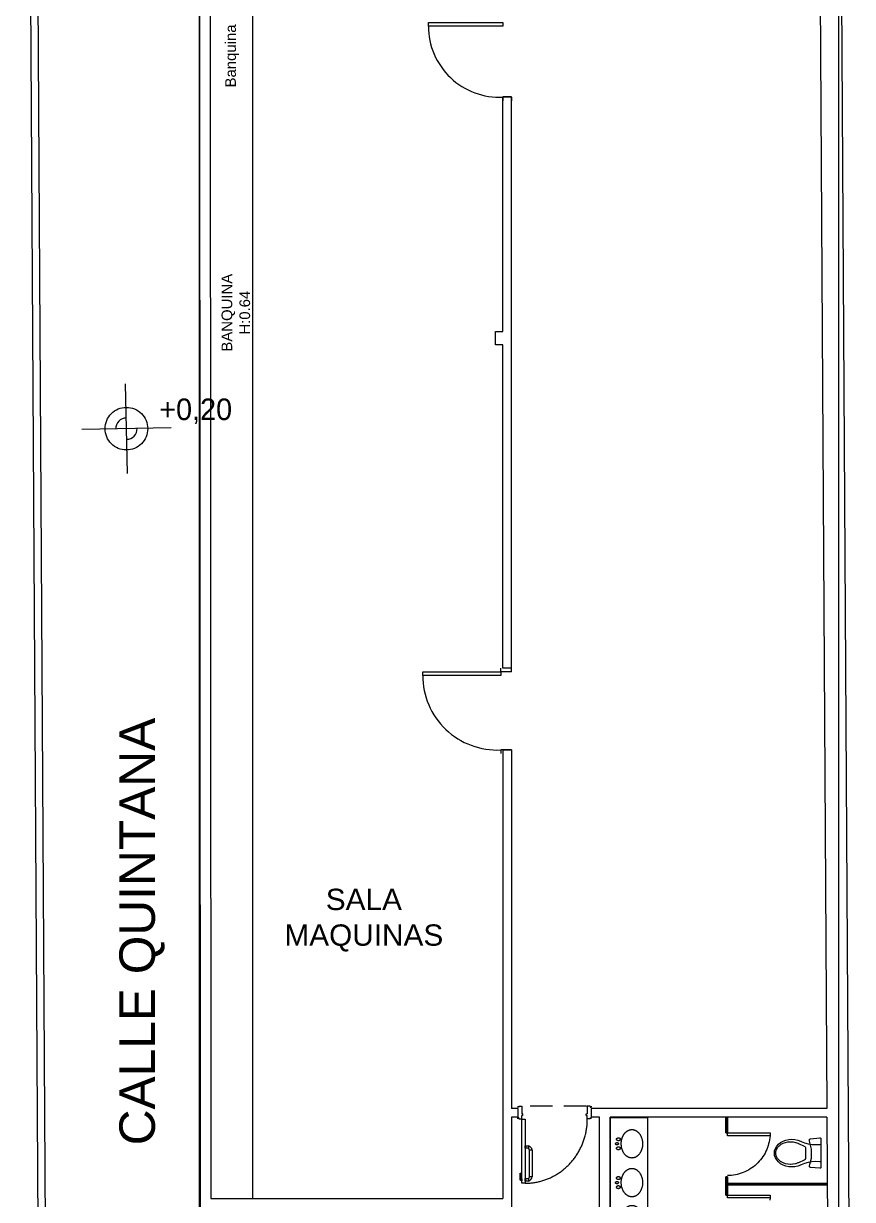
# Model space of a CAD drawing. Header units: metres. Extents: x 1411 to 1550, y 2159 to 2211.
# Drawn here: x 1536.01 to 1547.68, y 2174.44 to 2190.99 of the extents above; entities that cross this region are included whole.
import ezdxf

# ---------------------------------------------------------------- set-up
doc = ezdxf.new("R2010")
doc.units = ezdxf.units.M
doc.header["$LTSCALE"] = 0.635
doc.linetypes.add('STYLE_10', pattern=[0.749969, 0.500031, -0.249939])
for name, color, linetype in [('37-Plantas-05', 7, 'Continuous'), ('Nuevo', 162, 'Continuous'), ('Superficies', 7, 'Continuous'), ('Varios', 7, 'Continuous')]:
    doc.layers.add(name, color=color, linetype=linetype)
doc.styles.add('Arial', font='ARIAL.TTF')
doc.styles.add('Futura', font='')
doc.styles.get('Futura').set_extended_font_data('Futura')

# ---------------------------------------------------------------- blocks, each defined once
blk = doc.blocks.new('GROUP-60')
at = {"color": 180, "linetype": 'Continuous', "lineweight": 15}
for p, q in [((-0.055, 0.0378), (-0.04, 0.0378)), ((-0.055, 0.0378), (-0.055, 0.0128)), ((-0.055, 0.0128), (-0.04, 0.0128)), ((0, 0.0848), (-0.04, 0.0848)), ((-0.04, 0.0848), (-0.04, 0.0378)), ((-0.04, -0.0952), (-0.04, 0.0128)), ((0, 0.0698), (0, 0.0848)), ((0, 0.0698), (0.015, 0.0698)), ((0.015, 0.0848), (0.015, 0.0698)), ((0, -0.0952), (-0.04, -0.0952)), ((0, -0.0802), (0.015, -0.0802)), ((0, -0.0952), (0, -0.0802)), ((0.015, -0.0952), (0.015, -0.0802))]:
    blk.add_line(p, q, dxfattribs=at)
blk = doc.blocks.new('GROUP-61')
at = {"color": 180, "linetype": 'Continuous', "lineweight": 15}
for p, q in [((-1.0175, 0.0848), (-1.0175, 0.0698)), ((-1.0025, 0.0698), (-1.0175, 0.0698)), ((-1.0025, 0.0848), (-0.9625, 0.0848)), ((-1.0025, 0.0698), (-1.0025, 0.0848)), ((-0.9625, 0.0848), (-0.9625, 0.0378)), ((-0.9475, 0.0378), (-0.9625, 0.0378)), ((-0.9625, -0.0952), (-0.9625, 0.0128)), ((-0.9475, 0.0128), (-0.9625, 0.0128)), ((-0.9475, 0.0378), (-0.9475, 0.0128)), ((-1.0175, -0.0952), (-1.0175, -0.0802)), ((-1.0025, -0.0802), (-1.0175, -0.0802)), ((-1.0025, -0.0952), (-1.0025, -0.0802)), ((-1.0025, -0.0952), (-0.9625, -0.0952))]:
    blk.add_line(p, q, dxfattribs=at)
blk = doc.blocks.new('PC2')
at = {"color": 2, "linetype": 'STYLE_10', "lineweight": 15}
blk.add_line((-0.9505, -0.0952), (-0.0505, -0.0952), dxfattribs=at)
at = {"color": 151, "linetype": 'Continuous', "lineweight": 15}
for points in [[(-0.1845, 0.8993), (-0.1495, 0.8993), (-0.1495, 0.5207), (-0.1845, 0.5207)], [(-0.1329, 0.9598), (-0.0875, 0.9598), (-0.0875, 0.9248), (-0.1329, 0.9248)], [(-0.0875, 0.9623), (-0.0975, 0.9623), (-0.0975, 0.9218), (-0.0875, 0.9218)], [(-0.0875, 0.9898), (-0.0425, 0.9898), (-0.0425, 0.0898), (-0.0875, 0.0898)], [(-0.0425, 0.9558), (-0.0325, 0.9558), (-0.0325, 0.9288), (-0.0425, 0.9288)], [(-0.0325, 0.9468), (-0.01749, 0.9468), (-0.01749, 0.8468), (-0.0325, 0.8468)], [(-0.1329, 0.4985), (-0.0875, 0.4985), (-0.0875, 0.4635), (-0.1329, 0.4635)], [(-0.0875, 0.5013), (-0.0975, 0.5013), (-0.0975, 0.4608), (-0.0875, 0.4608)]]:
    blk.add_lwpolyline(points, close=True, dxfattribs=at)
for centre, radius, start, end in [((-0.1193, 0.8959), 0.06533, 102.015129, 177.025609), ((-0.1229, 0.9001), 0.02665, 112.040972, 181.720335), ((-0.1193, 0.5274), 0.06529, 182.985113, 257.994914), ((-0.1229, 0.5232), 0.02661, 178.277338, 247.974702)]:
    blk.add_arc(centre, radius, start, end, dxfattribs=at)
blk.add_open_spline([(-0.0875, 0.9898), (-0.322, 0.9898), (-0.728, 0.7473), (-0.9625, 0.3273), (-0.9625, 0.0848)], degree=2, dxfattribs=at)
at = {"color": 144}
for name in ['GROUP-61', 'GROUP-60']:
    blk.add_blockref(name, (0, 0), dxfattribs=at)
blk = doc.blocks.new('GROUP-34')
at = {"color": 7, "linetype": 'Continuous', "lineweight": 15}
for p, q in [((50.26836, 9.61334), (50.79101, 9.61334)), ((50.26836, 7.80904), (50.26836, 9.61334)), ((50.79101, 9.61334), (50.79101, 7.80904)), ((50.79101, 7.80904), (50.26836, 7.80904))]:
    blk.add_line(p, q, dxfattribs=at)
for points in [[(50.4411, 9.34407), (50.42101, 9.29765), (50.42101, 9.19048), (50.4612, 9.09765), (50.53081, 9.04407), (50.6112, 9.04407), (50.68081, 9.09765), (50.72101, 9.19048), (50.72101, 9.29765), (50.68081, 9.39048), (50.6112, 9.44407), (50.53081, 9.44407), (50.49601, 9.41727), (50.4612, 9.39048), (50.4411, 9.34407)], [(50.35892, 9.31875), (50.35551, 9.31371), (50.35551, 9.30208), (50.36234, 9.29201), (50.37417, 9.2862), (50.38784, 9.2862), (50.39967, 9.29201), (50.40651, 9.30208), (50.40651, 9.31371), (50.39967, 9.32378), (50.38784, 9.3296), (50.37417, 9.3296), (50.36826, 9.32669), (50.36234, 9.32378), (50.35892, 9.31875)], [(50.34368, 9.25258), (50.34101, 9.24863), (50.34101, 9.2395), (50.34636, 9.23161), (50.35565, 9.22705), (50.36636, 9.22705), (50.37565, 9.23161), (50.38101, 9.2395), (50.38101, 9.24863), (50.37565, 9.25652), (50.36636, 9.26109), (50.35565, 9.26109), (50.35101, 9.2588), (50.34636, 9.25652), (50.34368, 9.25258)], [(50.35892, 9.19109), (50.35551, 9.18605), (50.35551, 9.17442), (50.36234, 9.16435), (50.37417, 9.15854), (50.38784, 9.15854), (50.39967, 9.16435), (50.40651, 9.17442), (50.40651, 9.18605), (50.39967, 9.19612), (50.38784, 9.20194), (50.37417, 9.20194), (50.36826, 9.19903), (50.36234, 9.19612), (50.35892, 9.19109)], [(50.35892, 8.77253), (50.35551, 8.76749), (50.35551, 8.75586), (50.36234, 8.74579), (50.37417, 8.73998), (50.38784, 8.73998), (50.39967, 8.74579), (50.40651, 8.75586), (50.40651, 8.76749), (50.39967, 8.77756), (50.38784, 8.78338), (50.37417, 8.78338), (50.36826, 8.78047), (50.36234, 8.77756), (50.35892, 8.77253)], [(50.4411, 8.79785), (50.42101, 8.75143), (50.42101, 8.64426), (50.4612, 8.55143), (50.53081, 8.49785), (50.6112, 8.49785), (50.68081, 8.55143), (50.72101, 8.64426), (50.72101, 8.75143), (50.68081, 8.84426), (50.6112, 8.89785), (50.53081, 8.89785), (50.49601, 8.87105), (50.4612, 8.84426), (50.4411, 8.79785)], [(50.34368, 8.70636), (50.34101, 8.70241), (50.34101, 8.69328), (50.34636, 8.68539), (50.35565, 8.68083), (50.36636, 8.68083), (50.37565, 8.68539), (50.38101, 8.69328), (50.38101, 8.70241), (50.37565, 8.7103), (50.36636, 8.71487), (50.35565, 8.71487), (50.35101, 8.71258), (50.34636, 8.7103), (50.34368, 8.70636)], [(50.35892, 8.64487), (50.35551, 8.63983), (50.35551, 8.6282), (50.36234, 8.61813), (50.37417, 8.61232), (50.38784, 8.61232), (50.39967, 8.61813), (50.40651, 8.6282), (50.40651, 8.63983), (50.39967, 8.6499), (50.38784, 8.65572), (50.37417, 8.65572), (50.36826, 8.65281), (50.36234, 8.6499), (50.35892, 8.64487)], [(50.4411, 8.27703), (50.42101, 8.23061), (50.42101, 8.12344), (50.4612, 8.03061), (50.53081, 7.97703), (50.6112, 7.97703), (50.68081, 8.03061), (50.72101, 8.12344), (50.72101, 8.23061), (50.68081, 8.32344), (50.6112, 8.37703), (50.53081, 8.37703), (50.49601, 8.35023), (50.4612, 8.32344), (50.4411, 8.27703)], [(50.34368, 8.18554), (50.34101, 8.18159), (50.34101, 8.17246), (50.34636, 8.16457), (50.35565, 8.16001), (50.36636, 8.16001), (50.37565, 8.16457), (50.38101, 8.17246), (50.38101, 8.18159), (50.37565, 8.18948), (50.36636, 8.19405), (50.35565, 8.19405), (50.35101, 8.19176), (50.34636, 8.18948), (50.34368, 8.18554)], [(50.35892, 8.25171), (50.35551, 8.24667), (50.35551, 8.23504), (50.36234, 8.22497), (50.37417, 8.21916), (50.38784, 8.21916), (50.39967, 8.22497), (50.40651, 8.23504), (50.40651, 8.24667), (50.39967, 8.25674), (50.38784, 8.26256), (50.37417, 8.26256), (50.36826, 8.25965), (50.36234, 8.25674), (50.35892, 8.25171)], [(50.35892, 8.12405), (50.35551, 8.11901), (50.35551, 8.10738), (50.36234, 8.09731), (50.37417, 8.0915), (50.38784, 8.0915), (50.39967, 8.09731), (50.40651, 8.10738), (50.40651, 8.11901), (50.39967, 8.12908), (50.38784, 8.1349), (50.37417, 8.1349), (50.36826, 8.13199), (50.36234, 8.12908), (50.35892, 8.12405)]]:
    blk.add_open_spline(points, degree=2, knots=[0, 0, 0, 1, 2, 3, 4, 5, 6, 7, 8, 9, 10, 11, 11, 12, 12, 12], dxfattribs=at)

msp = doc.modelspace()

# ---------------------------------------------------------------- linework, layer by layer
at = {"layer": '37-Plantas-05', "color": 132, "linetype": 'Continuous', "lineweight": 15}
for p, q in [((1536.285, 2163.475), (1536.013, 2208.572)), ((1536.385, 2163.476), (1536.113, 2208.573))]:
    msp.add_line(p, q, dxfattribs=at)
at = {"layer": '37-Plantas-05', "color": 83, "linetype": 'Continuous', "lineweight": 15}
for p, q in [((1547.483, 2198.271), (1547.681, 2165.533)), ((1538.487, 2197.971), (1538.5, 2174.334)), ((1538.641, 2191.961), (1538.65, 2174.454)), ((1547.221, 2191.971), (1547.319, 2175.717)), ((1542.881, 2189.956), (1542.761, 2189.956)), ((1542.761, 2188.881), (1542.761, 2189.956)), ((1542.881, 2188.761), (1542.881, 2189.956)), ((1542.761, 2186.654), (1542.761, 2188.924)), ((1542.881, 2181.914), (1542.881, 2188.924)), ((1542.761, 2181.914), (1542.761, 2186.464)), ((1542.881, 2181.914), (1542.761, 2181.914)), ((1542.761, 2180.764), (1542.761, 2174.454)), ((1542.761, 2180.764), (1542.881, 2180.764)), ((1542.881, 2180.764), (1542.881, 2175.717)), ((1547.32, 2175.597), (1547.352, 2170.254)), ((1538.65, 2174.454), (1542.761, 2174.454))]:
    msp.add_line(p, q, dxfattribs=at)
at = {"layer": '37-Plantas-05', "color": 111, "linetype": 'Continuous', "lineweight": 15}
msp.add_line((1539.237, 2197.971), (1539.237, 2174.454), dxfattribs=at)
at = {"layer": '37-Plantas-05', "color": 144, "linetype": 'Continuous', "lineweight": 15}
for p, q in [((1542.881, 2189.951), (1542.761, 2189.951)), ((1542.761, 2189.951), (1542.761, 2189.901)), ((1542.881, 2189.951), (1542.881, 2189.901)), ((1542.731, 2181.864), (1542.731, 2181.914)), ((1542.881, 2181.864), (1542.731, 2181.864)), ((1542.881, 2181.864), (1542.881, 2181.914)), ((1542.881, 2180.764), (1542.731, 2180.764)), ((1542.731, 2180.764), (1542.731, 2180.714)), ((1542.881, 2180.764), (1542.881, 2180.714))]:
    msp.add_line(p, q, dxfattribs=at)
at = {"layer": '37-Plantas-05', "color": 151, "linetype": 'Continuous', "lineweight": 15}
for points in [[(1542.761, 2191.001), (1542.761, 2190.951), (1541.711, 2190.951), (1541.711, 2191.001)], [(1542.731, 2181.864), (1542.731, 2181.814), (1541.631, 2181.814), (1541.631, 2181.864)]]:
    msp.add_lwpolyline(points, close=True, dxfattribs=at)
at = {"layer": '37-Plantas-05', "color": 83, "linetype": 'Continuous', "lineweight": 15}
msp.add_lwpolyline([(1542.761, 2186.464), (1542.658, 2186.464), (1542.658, 2186.654), (1542.761, 2186.654)], dxfattribs=at)
at = {"layer": '37-Plantas-05', "color": 151, "linetype": 'Continuous', "lineweight": 15}
for centre, radius, end in [((1542.712, 2190.951), 1.001, 272.7944), ((1542.682, 2181.814), 1.051, 272.6642)]:
    msp.add_arc(centre, radius, 180, end, dxfattribs=at)
at = {"layer": 'Nuevo', "color": 83, "linetype": 'Continuous', "lineweight": 15}
for p, q in [((1542.971, 2175.717), (1542.881, 2175.717)), ((1542.881, 2175.597), (1542.881, 2174.334)), ((1542.971, 2175.597), (1542.881, 2175.597)), ((1542.971, 2175.717), (1542.971, 2175.597)), ((1544.003, 2175.717), (1544.003, 2175.597)), ((1547.319, 2175.717), (1544.003, 2175.717)), ((1544.12, 2175.597), (1544.003, 2175.597)), ((1544.12, 2173.767), (1544.12, 2175.597)), ((1544.27, 2173.767), (1544.27, 2175.597)), ((1547.32, 2175.597), (1544.27, 2175.597))]:
    msp.add_line(p, q, dxfattribs=at)
at = {"layer": 'Nuevo', "color": 31, "linetype": 'Continuous', "lineweight": 15}
for points in [[(1547.236, 2175.216), (1547.236, 2174.966), (1547.222, 2174.968), (1547.166, 2174.971), (1547.11, 2174.968), (1547.055, 2174.96), (1547.004, 2174.946), (1546.957, 2174.927), (1546.955, 2174.925), (1546.954, 2174.925), (1546.954, 2174.925), (1546.949, 2174.922), (1546.91, 2174.908), (1546.869, 2174.899), (1546.826, 2174.896), (1546.784, 2174.899), (1546.742, 2174.908), (1546.704, 2174.922), (1546.669, 2174.942), (1546.638, 2174.966), (1546.614, 2174.994), (1546.596, 2175.024), (1546.585, 2175.057), (1546.581, 2175.091), (1546.585, 2175.125), (1546.596, 2175.158), (1546.614, 2175.189), (1546.638, 2175.216), (1546.669, 2175.24), (1546.704, 2175.26), (1546.742, 2175.274), (1546.784, 2175.283), (1546.826, 2175.286), (1546.869, 2175.283), (1546.91, 2175.274), (1546.949, 2175.26), (1546.954, 2175.257), (1546.954, 2175.257), (1546.955, 2175.257), (1546.957, 2175.256), (1547.004, 2175.237), (1547.055, 2175.223), (1547.11, 2175.214), (1547.166, 2175.211), (1547.222, 2175.214)], [(1546.919, 2174.956), (1546.917, 2174.955), (1546.914, 2174.954), (1546.91, 2174.952), (1546.882, 2174.941), (1546.877, 2174.94), (1546.847, 2174.934), (1546.843, 2174.933), (1546.811, 2174.931), (1546.807, 2174.931), (1546.775, 2174.933), (1546.771, 2174.934), (1546.74, 2174.94), (1546.736, 2174.941), (1546.707, 2174.952), (1546.703, 2174.953), (1546.677, 2174.967), (1546.673, 2174.97), (1546.652, 2174.987), (1546.648, 2174.99), (1546.631, 2175.009), (1546.627, 2175.014), (1546.615, 2175.034), (1546.613, 2175.039), (1546.613, 2175.039), (1546.605, 2175.06), (1546.604, 2175.067), (1546.601, 2175.088), (1546.601, 2175.094), (1546.604, 2175.116), (1546.605, 2175.122), (1546.613, 2175.143), (1546.615, 2175.148), (1546.615, 2175.148), (1546.627, 2175.169), (1546.631, 2175.173), (1546.648, 2175.192), (1546.652, 2175.195), (1546.673, 2175.212), (1546.677, 2175.215), (1546.703, 2175.229), (1546.707, 2175.23), (1546.736, 2175.241), (1546.74, 2175.242), (1546.771, 2175.248), (1546.775, 2175.249), (1546.807, 2175.251), (1546.811, 2175.251), (1546.842, 2175.249), (1546.847, 2175.248), (1546.878, 2175.242), (1546.882, 2175.241), (1546.91, 2175.23), (1546.914, 2175.229), (1546.917, 2175.227), (1546.919, 2175.226), (1547.002, 2175.189), (1547.009, 2175.185), (1547.013, 2175.181), (1547.016, 2175.177), (1547.018, 2175.172), (1547.02, 2175.167), (1547.02, 2175.162), (1547.02, 2175.021), (1547.02, 2175.015), (1547.018, 2175.01), (1547.016, 2175.006), (1547.013, 2175.001), (1547.009, 2174.998), (1547.005, 2174.995), (1547.002, 2174.993)], [(1547.091, 2174.89), (1547.087, 2174.89), (1547.085, 2174.892), (1547.083, 2174.893), (1547.081, 2174.895), (1547.08, 2174.897), (1547.078, 2174.899), (1547.078, 2174.902), (1547.078, 2174.905), (1547.078, 2174.906), (1547.081, 2174.934), (1547.081, 2174.936), (1547.104, 2175.021), (1547.105, 2175.025), (1547.105, 2175.141), (1547.105, 2175.145), (1547.077, 2175.261), (1547.076, 2175.265), (1547.076, 2175.277), (1547.076, 2175.28), (1547.077, 2175.283), (1547.078, 2175.285), (1547.08, 2175.287), (1547.082, 2175.289), (1547.084, 2175.29), (1547.086, 2175.292), (1547.089, 2175.292), (1547.09, 2175.292), (1547.22, 2175.305), (1547.224, 2175.305), (1547.226, 2175.304), (1547.229, 2175.303), (1547.231, 2175.302), (1547.233, 2175.3), (1547.234, 2175.298), (1547.235, 2175.295), (1547.236, 2175.293), (1547.236, 2175.29), (1547.236, 2174.892), (1547.235, 2174.887), (1547.234, 2174.885), (1547.233, 2174.882), (1547.231, 2174.881), (1547.229, 2174.879), (1547.226, 2174.878), (1547.224, 2174.877), (1547.221, 2174.877), (1547.22, 2174.877)]]:
    msp.add_lwpolyline(points, close=True, dxfattribs=at)
at = {"layer": 'Nuevo', "color": 151, "linetype": 'Continuous', "lineweight": 15}
for points in [[(1546.52, 2175.374, 0), (1546.52, 2175.334, 0), (1545.92, 2175.334, 0), (1545.92, 2175.374, 0), (1546.52, 2175.374, 0), (1546.52, 2175.374, 0)], [(1546.52, 2175.334, 0), (1546.517, 2175.306, 0), (1546.513, 2175.278, 0), (1546.508, 2175.251, 0), (1546.501, 2175.223, 0), (1546.494, 2175.196, 0), (1546.485, 2175.169, 0), (1546.474, 2175.143, 0), (1546.463, 2175.117, 0), (1546.45, 2175.092, 0), (1546.436, 2175.068, 0), (1546.421, 2175.044, 0), (1546.405, 2175.021, 0), (1546.388, 2174.998, 0), (1546.369, 2174.977, 0), (1546.35, 2174.956, 0), (1546.33, 2174.936, 0), (1546.309, 2174.918, 0), (1546.287, 2174.9, 0), (1546.264, 2174.883, 0), (1546.241, 2174.868, 0), (1546.217, 2174.853, 0), (1546.192, 2174.84, 0), (1546.166, 2174.828, 0), (1546.14, 2174.817, 0), (1546.114, 2174.807, 0), (1546.087, 2174.798, 0), (1546.06, 2174.791, 0), (1546.032, 2174.785, 0), (1546.004, 2174.781, 0), (1545.976, 2174.777, 0), (1545.948, 2174.775, 0), (1545.92, 2174.775, 0)], [(1546.52, 2174.5, 0), (1546.52, 2174.46, 0), (1545.92, 2174.46, 0), (1545.92, 2174.5, 0), (1546.52, 2174.5, 0), (1546.52, 2174.5, 0)], [(1546.52, 2174.46, 0), (1546.517, 2174.431, 0)]]:
    msp.add_polyline3d(points, dxfattribs=at)
at = {"layer": 'Nuevo', "color": 83, "linetype": 'Continuous', "lineweight": 15}
for points in [[(1545.896, 2175.374), (1545.896, 2175.597), (1545.896, 2175.597)], [(1545.921, 2175.407), (1545.921, 2175.597), (1545.921, 2175.597)], [(1545.921, 2175.45), (1545.896, 2175.45), (1545.896, 2175.45)], [(1545.921, 2175.374), (1545.921, 2175.416), (1545.921, 2175.416)], [(1545.921, 2175.374), (1545.896, 2175.374), (1545.896, 2175.374)], [(1545.921, 2175.374), (1545.896, 2175.374), (1545.896, 2175.374)], [(1545.921, 2174.759), (1545.896, 2174.759), (1545.896, 2174.759)], [(1545.896, 2174.502), (1545.896, 2174.759), (1545.896, 2174.759)], [(1545.921, 2174.614), (1545.921, 2174.759), (1545.921, 2174.759)], [(1545.921, 2174.575), (1545.896, 2174.575), (1545.896, 2174.575)], [(1545.896, 2174.5), (1545.896, 2174.575), (1545.896, 2174.575)], [(1547.326, 2174.665), (1545.921, 2174.665), (1545.921, 2174.665)], [(1545.921, 2174.502), (1545.921, 2174.645), (1545.921, 2174.645)], [(1547.326, 2174.644), (1545.921, 2174.644), (1545.921, 2174.644)], [(1545.921, 2174.532), (1545.921, 2174.575), (1545.921, 2174.575)], [(1545.921, 2174.502), (1545.896, 2174.502), (1545.896, 2174.502)], [(1545.921, 2174.5), (1545.896, 2174.5), (1545.896, 2174.5)], [(1545.921, 2174.5), (1545.896, 2174.5), (1545.896, 2174.5)], [(1545.921, 2174.5), (1545.921, 2174.542), (1545.921, 2174.542)]]:
    msp.add_3dface(points, dxfattribs=at)
at = {"layer": 'Superficies', "color": 190, "linetype": 'Continuous', "lineweight": 9}
msp.add_lwpolyline([(1538.489, 2198.271), (1547.483, 2198.271), (1547.483, 2165.533), (1538.489, 2165.533)], close=True, dxfattribs=at)
at = {"layer": 'Varios', "color": 7, "linetype": 'Continuous', "lineweight": 5}
for p, q in [((1537.475, 2184.656), (1537.447, 2185.915)), ((1538.091, 2185.299), (1536.832, 2185.272))]:
    msp.add_line(p, q, dxfattribs=at)
at = {"layer": 'Varios', "color": 7, "linetype": 'Continuous', "lineweight": 5, "flags": 128}
msp.add_lwpolyline([(1537.161, 2185.286, -0.414214), (1537.461, 2185.586, -0.414214), (1537.761, 2185.286, -0.414214), (1537.461, 2184.986, -0.414214)], format="xyb", close=True, dxfattribs=at)
at = {"layer": 'Varios', "color": 7, "linetype": 'Continuous', "lineweight": 5}
for start, end in [(91.2757, 181.2375), (271.2384, 1.2766)]:
    msp.add_arc((1537.461, 2185.286), 0.15, start, end, dxfattribs=at)

# ---------------------------------------------------------------- block references
at = {"layer": 'Nuevo', "color": 7, "rotation": 180}
msp.add_blockref('PC2', (1542.986, 2175.657), dxfattribs=at)
at = {"layer": 'Nuevo', "color": 31}
msp.add_blockref('GROUP-34', (1494.005, 2165.978), dxfattribs=at)

# ---------------------------------------------------------------- texts
at = {"layer": '37-Plantas-05', "color": 2, "rotation": 90, "style": 'Arial'}
for s, insert, char_height, attachment_point, line_spacing_factor in [('Banquina', (1538.95, 2190.531), 0.1501, 5, 1.003655), ('BANQUINA \\PH:0.64  ', (1539.002, 2186.918), 0.1501, 5, 1.003655), ('CALLE QUINTANA', (1537.362, 2178.209), 0.50019, 2, 0.96736)]:
    msp.add_mtext(s, dxfattribs=dict(at, insert=insert, char_height=char_height, attachment_point=attachment_point, line_spacing_factor=line_spacing_factor))
at = {"layer": '37-Plantas-05', "color": 2, "insert": (1540.803, 2178.369), "char_height": 0.30012, "width": 2.857, "attachment_point": 5, "line_spacing_factor": 1.003631, "style": 'Arial'}
msp.add_mtext('SALA MAQUINAS', dxfattribs=at)
at = {"layer": 'Varios', "color": 7, "insert": (1537.923, 2185.71), "char_height": 0.3031, "attachment_point": 1, "line_spacing_factor": 0.96736, "style": 'Futura'}
msp.add_mtext('+0,20', dxfattribs=at)

doc.saveas('drawing.dxf')
